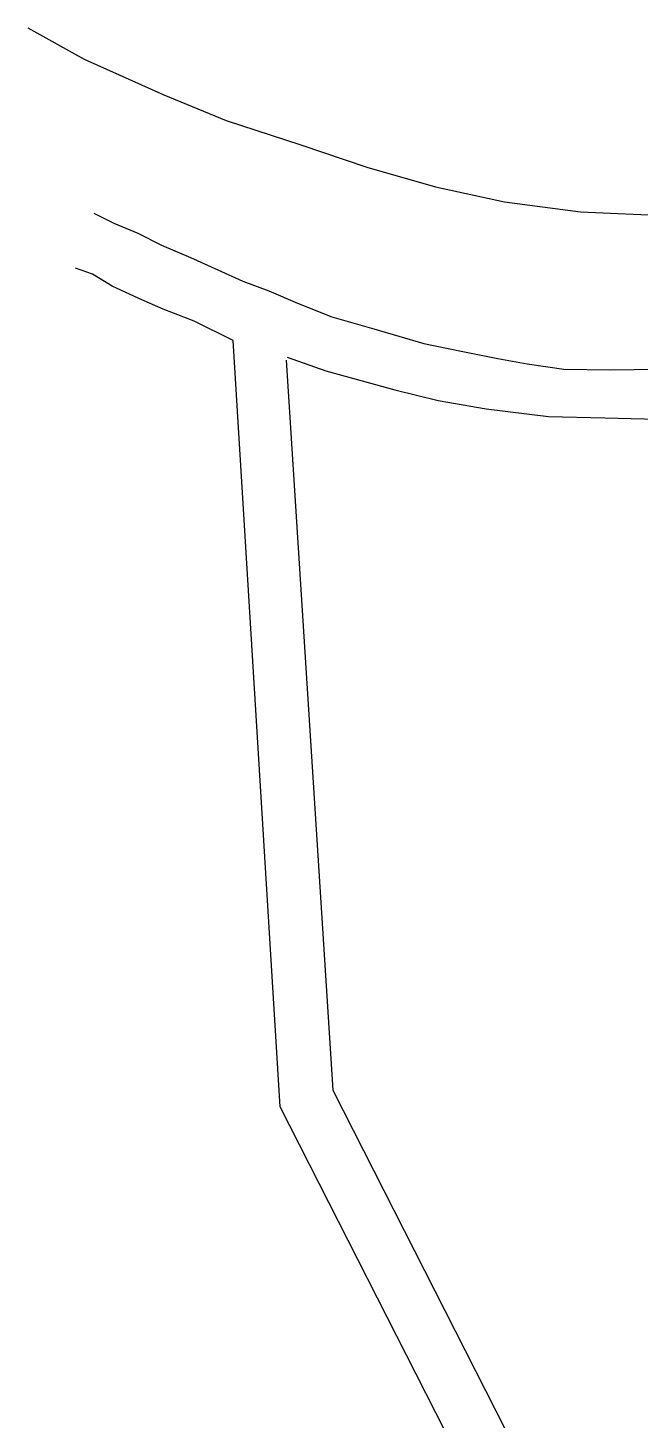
# Model space of a CAD drawing. Header units: inches. Extents: x -1429 to 1655, y -551 to 4832.
# Drawn here: x -1429 to -398, y 2091 to 4437 of the extents above; entities that cross this region are included whole.
import ezdxf

# ---------------------------------------------------------------- set-up
doc = ezdxf.new("R2010")
doc.units = ezdxf.units.IN
doc.header["$LTSCALE"] = 0.25
doc.header["$MEASUREMENT"] = 0
doc.layers.add('A-SITE', color=3, linetype='CONTINUOUS')

msp = doc.modelspace()

# ---------------------------------------------------------------- linework, layer by layer
at = {"layer": 'A-SITE'}
for p, q in [((-1429, 4437), (-1334, 4384)), ((-1334, 4384), (-1200, 4324)), ((-1200, 4324), (-1095, 4281)), ((-1095, 4281), (-969, 4240)), ((-969, 4240), (-858, 4202)), ((-858, 4202), (-742, 4169)), ((-742, 4169), (-626, 4144)), ((-626, 4144), (-498, 4127)), ((-1318, 4125), (-1284, 4108)), ((-1284, 4108), (-1244, 4091)), ((-498, 4127), (-313, 4119)), ((-1244, 4091), (-1204, 4071)), ((-1204, 4071), (-1155, 4050)), ((-1155, 4050), (-1109, 4029)), ((-1320, 4022), (-1349, 4032)), ((-1287, 4002), (-1320, 4022)), ((-1109, 4029), (-1067, 4010)), ((-1242, 3981), (-1287, 4002)), ((-1067, 4010), (-1023, 3994)), ((-1023, 3994), (-975, 3973)), ((-1201, 3963), (-1242, 3981)), ((-975, 3973), (-917, 3950)), ((-1149, 3943), (-1201, 3963)), ((-1083, 3910), (-1149, 3943)), ((-917, 3950), (-846, 3930)), ((-846, 3930), (-762, 3905)), ((-1004, 2619), (-1083, 3910)), ((-762, 3905), (-699, 3892)), ((-994, 3877), (-915, 2647)), ((-992, 3882), (-927, 3859)), ((-699, 3892), (-637, 3880)), ((-637, 3880), (-588, 3871)), ((-588, 3871), (-526, 3862)), ((-927, 3859), (-811, 3827)), ((-526, 3862), (-448, 3861)), ((-448, 3861), (-367, 3862)), ((-811, 3827), (-738, 3809)), ((-738, 3809), (-657, 3795)), ((-657, 3795), (-552, 3782)), ((-552, 3782), (-457, 3780)), ((-457, 3780), (-338, 3777)), ((-915, 2647), (-471, 1773)), ((-568, 1763), (-1004, 2619))]:
    msp.add_line(p, q, dxfattribs=at)

doc.saveas('drawing.dxf')
